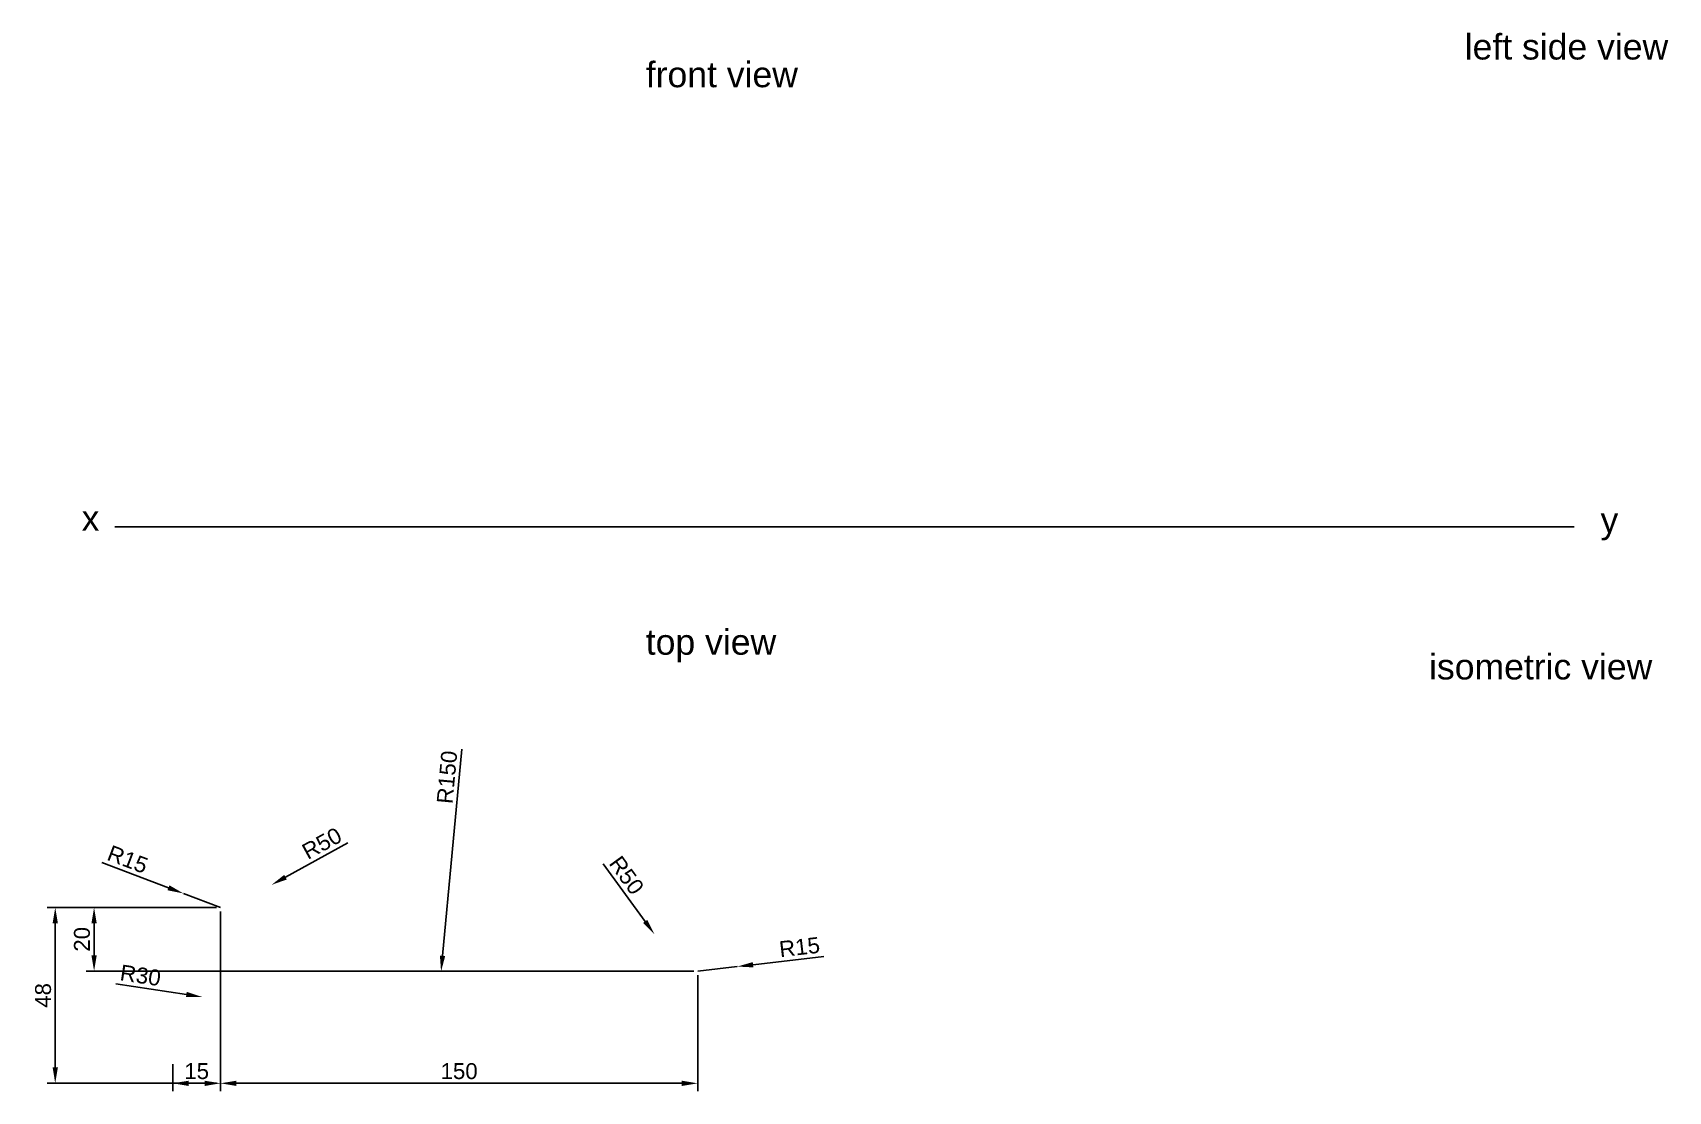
# Paper-space layout 'Layout1' of a CAD drawing. Header units: millimetres. Extents: x -2 to 255, y 18 to 185.
import ezdxf

# ---------------------------------------------------------------- set-up
doc = ezdxf.new("R2010")
doc.units = ezdxf.units.MM
doc.styles.get("Standard").update_dxf_attribs({"font": 'arial.ttf'})
doc.dimstyles.new('ISO-25', dxfattribs={"dimtxt": 2.5, "dimasz": 2.5, "dimexe": 1.25, "dimexo": 0.625, "dimtad": 1, "dimtxsty": 'Standard', "dimcen": 2.5, "dimadec": 0, "dimazin": 0, "dimtfac": 1, "dimtmove": 0, "dimatfit": 3, "dimfxl": 1, "dimarcsym": 0})

# ---------------------------------------------------------------- blocks, each defined once
blk = doc.blocks.new('*D12')
at = {"color": 0, "lineweight": -2, "transparency": 16777216}
blk.add_line((65.72, 71.89), (62.68, 39.45), dxfattribs=at)
at = {"color": 0, "transparency": 16777216}
blk.add_solid([(62.27, 39.49), (63.1, 39.41), (62.45, 36.96)], dxfattribs=at)
at = {"layer": 'Defpoints', "color": 0, "transparency": 16777216}
for p in [(69.32, 110.39), (62.45, 36.96)]:
    blk.add_point(p, dxfattribs=at)
at = {"color": 0, "transparency": 16777216, "insert": (63.4, 67.51), "char_height": 2.5, "attachment_point": 5, "rotation": 84.6496}
blk.add_mtext('R150', dxfattribs=at)
blk = doc.blocks.new('*D13')
at = {"color": 0, "lineweight": -2, "transparency": 16777216}
blk.add_line((87.95, 53.89), (94.53, 44.85), dxfattribs=at)
at = {"color": 0, "transparency": 16777216}
blk.add_solid([(94.87, 45.09), (94.19, 44.6), (96, 42.82)], dxfattribs=at)
at = {"layer": 'Defpoints', "color": 0, "transparency": 16777216}
for p in [(82.03, 62.03), (96, 42.82)]:
    blk.add_point(p, dxfattribs=at)
at = {"color": 0, "transparency": 16777216, "insert": (91.61, 52.09), "char_height": 2.5, "attachment_point": 5, "rotation": 306.0513}
blk.add_mtext('R50', dxfattribs=at)
blk = doc.blocks.new('*D14')
at = {"color": 0, "lineweight": -2, "transparency": 16777216}
blk.add_line((47.8, 57.18), (38, 51.8), dxfattribs=at)
at = {"color": 0, "transparency": 16777216}
blk.add_solid([(37.8, 52.16), (38.2, 51.43), (35.81, 50.59)], dxfattribs=at)
at = {"layer": 'Defpoints', "color": 0, "transparency": 16777216}
for p in [(56.62, 62.03), (35.81, 50.59)]:
    blk.add_point(p, dxfattribs=at)
at = {"color": 0, "transparency": 16777216, "insert": (43.72, 57.11), "char_height": 2.5, "attachment_point": 5, "rotation": 28.7787}
blk.add_mtext('R50', dxfattribs=at)
blk = doc.blocks.new('*D15')
at = {"color": 0, "lineweight": -2, "transparency": 16777216}
for p, q in [((9.14, 54.1), (19.61, 50.13)), ((27.79, 47.03), (21.95, 49.24))]:
    blk.add_line(p, q, dxfattribs=at)
at = {"color": 0, "transparency": 16777216}
blk.add_solid([(19.76, 50.52), (19.46, 49.74), (21.95, 49.24)], dxfattribs=at)
at = {"layer": 'Defpoints', "color": 0, "transparency": 16777216}
for p in [(21.95, 49.24), (27.79, 47.03)]:
    blk.add_point(p, dxfattribs=at)
at = {"color": 0, "transparency": 16777216, "insert": (13.2, 54.59), "char_height": 2.5, "attachment_point": 5, "rotation": 339.2404}
blk.add_mtext('R15', dxfattribs=at)
blk = doc.blocks.new('*D16')
at = {"color": 0, "lineweight": -2, "transparency": 16777216}
for p, q in [((122.61, 39.33), (111.48, 38.04)), ((102.79, 37.03), (109, 37.75))]:
    blk.add_line(p, q, dxfattribs=at)
at = {"color": 0, "transparency": 16777216}
blk.add_solid([(111.44, 38.45), (111.53, 37.62), (109, 37.75)], dxfattribs=at)
at = {"layer": 'Defpoints', "color": 0, "transparency": 16777216}
for p in [(102.79, 37.03), (109, 37.75)]:
    blk.add_point(p, dxfattribs=at)
at = {"color": 0, "transparency": 16777216, "insert": (118.79, 40.8), "char_height": 2.5, "attachment_point": 5, "rotation": 6.6308}
blk.add_mtext('R15', dxfattribs=at)
blk = doc.blocks.new('*D17')
at = {"color": 0, "lineweight": -2, "transparency": 16777216}
blk.add_line((11.36, 35.02), (22.42, 33.35), dxfattribs=at)
at = {"color": 0, "transparency": 16777216}
blk.add_solid([(22.48, 33.77), (22.35, 32.94), (24.89, 32.98)], dxfattribs=at)
at = {"layer": 'Defpoints', "color": 0, "transparency": 16777216}
for p in [(11.29, 35.03), (24.89, 32.98)]:
    blk.add_point(p, dxfattribs=at)
at = {"color": 0, "transparency": 16777216, "insert": (15.21, 36.36), "char_height": 2.5, "attachment_point": 5, "rotation": 351.4546}
blk.add_mtext('R30', dxfattribs=at)
blk = doc.blocks.new('*D19')
at = {"color": 0, "lineweight": -2, "transparency": 16777216}
for p, q in [((27.79, 46.4), (27.79, 18.15)), ((20.29, 22.4), (20.29, 18.15)), ((25.29, 19.4), (22.79, 19.4))]:
    blk.add_line(p, q, dxfattribs=at)
at = {"color": 0, "transparency": 16777216}
for points in [[(22.79, 19.81), (22.79, 18.98), (20.29, 19.4)], [(25.29, 19.81), (25.29, 18.98), (27.79, 19.4)]]:
    blk.add_solid(points, dxfattribs=at)
at = {"layer": 'Defpoints', "color": 0, "transparency": 16777216}
for p in [(27.79, 47.03), (20.29, 23.03), (20.29, 19.4)]:
    blk.add_point(p, dxfattribs=at)
at = {"color": 0, "transparency": 16777216, "insert": (24.04, 21.3), "char_height": 2.5, "attachment_point": 5}
blk.add_mtext('15', dxfattribs=at)
blk = doc.blocks.new('*D20')
at = {"color": 0, "lineweight": -2, "transparency": 16777216}
for p, q in [((27.79, 46.4), (27.79, 18.15)), ((102.79, 36.4), (102.79, 18.15)), ((30.29, 19.4), (100.29, 19.4))]:
    blk.add_line(p, q, dxfattribs=at)
at = {"color": 0, "transparency": 16777216}
for points in [[(30.29, 19.81), (30.29, 18.98), (27.79, 19.4)], [(100.29, 19.81), (100.29, 18.98), (102.79, 19.4)]]:
    blk.add_solid(points, dxfattribs=at)
at = {"layer": 'Defpoints', "color": 0, "transparency": 16777216}
for p in [(27.79, 47.03), (102.79, 37.03), (102.79, 19.4)]:
    blk.add_point(p, dxfattribs=at)
at = {"color": 0, "transparency": 16777216, "insert": (65.29, 21.3), "char_height": 2.5, "attachment_point": 5}
blk.add_mtext('150', dxfattribs=at)
blk = doc.blocks.new('*D21')
at = {"color": 0, "lineweight": -2, "transparency": 16777216}
for p, q in [((27.17, 47.03), (6.67, 47.03)), ((7.92, 39.53), (7.92, 44.53)), ((102.17, 37.03), (6.67, 37.03))]:
    blk.add_line(p, q, dxfattribs=at)
at = {"color": 0, "transparency": 16777216}
for points in [[(7.5, 44.53), (8.33, 44.53), (7.92, 47.03)], [(7.5, 39.53), (8.33, 39.53), (7.92, 37.03)]]:
    blk.add_solid(points, dxfattribs=at)
at = {"layer": 'Defpoints', "color": 0, "transparency": 16777216}
for p in [(7.92, 47.03), (27.79, 47.03), (102.79, 37.03)]:
    blk.add_point(p, dxfattribs=at)
at = {"color": 0, "transparency": 16777216, "insert": (6.02, 42.03), "char_height": 2.5, "attachment_point": 5, "rotation": 90}
blk.add_mtext('20', dxfattribs=at)
blk = doc.blocks.new('*D22')
at = {"color": 0, "lineweight": -2, "transparency": 16777216}
for p, q in [((27.17, 47.03), (0.56, 47.03)), ((1.81, 44.53), (1.81, 21.9)), ((27.17, 19.4), (0.56, 19.4))]:
    blk.add_line(p, q, dxfattribs=at)
at = {"color": 0, "transparency": 16777216}
for points in [[(1.4, 44.53), (2.23, 44.53), (1.81, 47.03)], [(1.4, 21.9), (2.23, 21.9), (1.81, 19.4)]]:
    blk.add_solid(points, dxfattribs=at)
at = {"layer": 'Defpoints', "color": 0, "transparency": 16777216}
for p in [(27.79, 47.03), (1.81, 19.4), (27.79, 19.4)]:
    blk.add_point(p, dxfattribs=at)
at = {"color": 0, "transparency": 16777216, "insert": (-0.09, 33.21), "char_height": 2.5, "attachment_point": 5, "rotation": 90}
blk.add_mtext('48', dxfattribs=at)

psp = doc.layouts.get("Layout1")

# ---------------------------------------------------------------- linework, layer by layer
psp.add_line((11.1563, 106.8763), (240.5545, 106.8763))

# ---------------------------------------------------------------- texts
for s, p in [('left side view', (223.3362, 180.3012)), ('front view', (94.6276, 175.9455)), ('x', (5.959, 106.2372)), ('y', (244.6845, 105.9281)), ('top view', (94.6276, 86.7612))]:
    psp.add_text(s, height=4).set_placement(p)
at = {"insert": (217.7372, 86.8732), "char_height": 4, "width": 40.489293, "attachment_point": 1}
psp.add_mtext('isometric view', dxfattribs=at)

# ---------------------------------------------------------------- dimensions: what is measured, and where the dimension line sits
for center, mpoint, text, picture, middle in [((69.3241, 110.3865), (62.4472, 36.9578), 'R150', '*D12', (65.2917, 67.3299)), ((56.6231, 62.0265), (35.8066, 50.5926), 'R50', '*D14', (44.6395, 55.4442)), ((82.0252, 62.0265), (96.0023, 42.8249), 'R50', '*D13', (90.0715, 50.9725)), ((27.7917, 47.0265), (21.9475, 49.2418), 'R15', '*D15', (12.5242, 52.8138)), ((102.7917, 37.0265), (108.9999, 37.7482), 'R15', '*D16', (119.0101, 38.9119)), ((11.2917, 35.0265), (24.8891, 32.9834), 'R30', '*D17', (14.9234, 34.4808))]:
    dim = psp.add_radius_dim(center=center, mpoint=mpoint, text=text, dimstyle='ISO-25', override={"dimlfac": -2})
    dim.commit()
    dim.dimension.update_dxf_attribs({"geometry": picture, "text_midpoint": middle, "dimtype": 164})
for base, p1, p2, text, picture, middle in [((1.812, 19.3967), (27.7917, 47.0265), (27.7917, 19.3967), '48', '*D22', (-0.0894, 33.2116)), ((7.9171, 47.0265), (102.7917, 37.0265), (27.7917, 47.0265), '20', '*D21', (6.0157, 42.0265))]:
    dim = psp.add_linear_dim(base=base, p1=p1, p2=p2, angle=90, text=text, dimstyle='ISO-25')
    dim.commit()
    dim.dimension.update_dxf_attribs({"geometry": picture, "text_midpoint": middle})
for base, p2, picture, middle in [((20.2917, 19.3967), (20.2917, 23.0265), '*D19', (24.0417, 21.2982)), ((102.7917, 19.3967), (102.7917, 37.0265), '*D20', (65.2917, 21.2982))]:
    dim = psp.add_linear_dim(base=base, p1=(27.7917, 47.0265), p2=p2, dimstyle='ISO-25', override={"dimlfac": -2})
    dim.commit()
    dim.dimension.update_dxf_attribs({"geometry": picture, "text_midpoint": middle})

doc.saveas('drawing.dxf')
